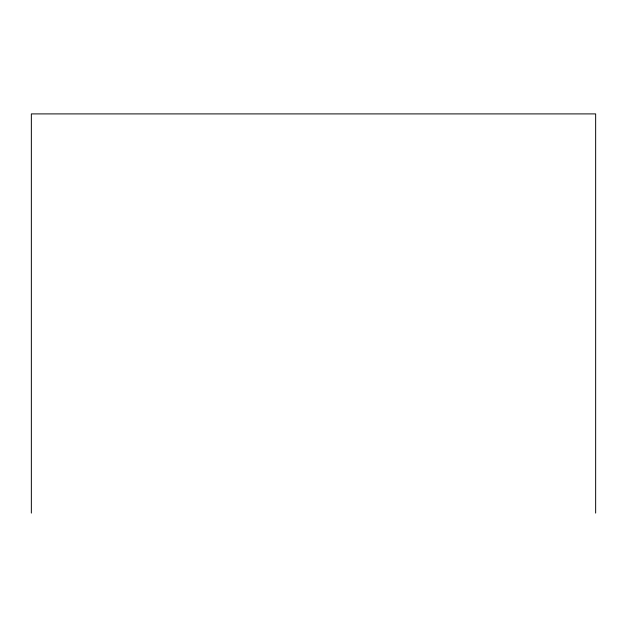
<?xml version="1.0" encoding="UTF-8"?>
<svg xmlns="http://www.w3.org/2000/svg" width="627" height="627" viewBox="0 0 627 627"><rect width="100%" height="100%" fill="white"/><g stroke="black" fill="none" stroke-linecap="round" stroke-linejoin="round"><path stroke-width="0.94" d="M595.65 513.098L595.65 113.902L31.35 113.902L31.35 513.098"/></g></svg>
